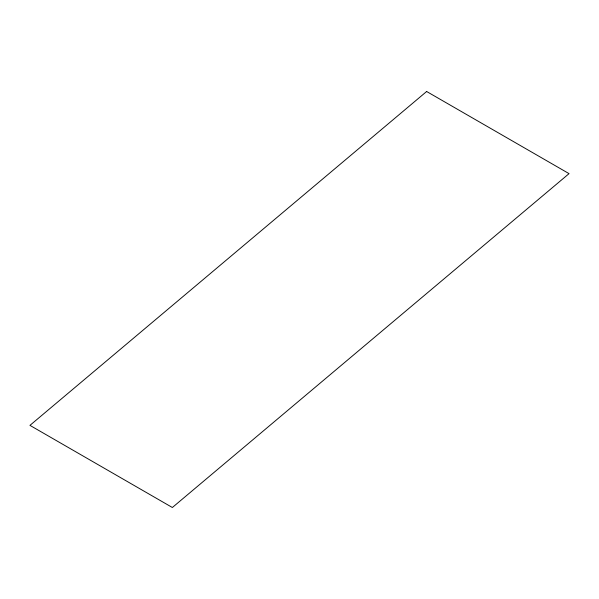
<?xml version="1.0" encoding="UTF-8"?>
<svg xmlns="http://www.w3.org/2000/svg" width="599" height="599" viewBox="0 0 599 599"><rect width="100%" height="100%" fill="white"/><g stroke="black" fill="none" stroke-linecap="round" stroke-linejoin="round"><path stroke-width="0.9" d="M426.638 91.497L29.95 425.365L172.362 507.503L569.05 173.635L426.638 91.497"/></g></svg>
